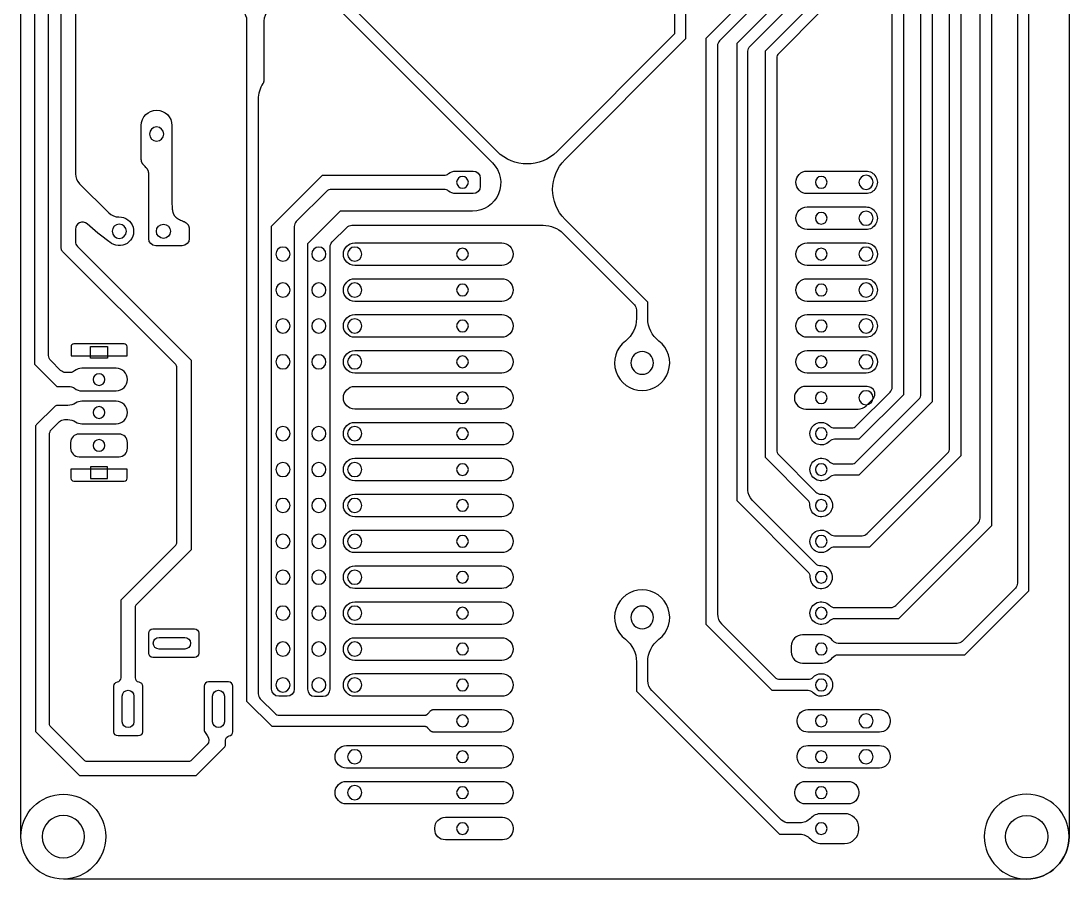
# Model space of a CAD drawing. Extents: x -695.8 to -621.6, y 504.5 to 599.5.
# Drawn here: x -695.8 to -621.6, y 504.5 to 565.2 of the extents above; entities that cross this region are included whole.
import ezdxf

# ---------------------------------------------------------------- set-up
doc = ezdxf.new("R2010")
doc.units = 0
for name, color, linetype in [('HOLES', 22, 'CONTINUOUS'), ('MOSFET', 7, 'CONTINUOUS'), ('MOSFET$TRACES', 7, 'CONTINUOUS')]:
    doc.layers.add(name, color=color, linetype=linetype)

msp = doc.modelspace()

# ---------------------------------------------------------------- linework, layer by layer
at = {"layer": 'HOLES'}
for p, q in [((-690.865, 542.171), (-689.665, 542.171)), ((-690.865, 541.341), (-690.865, 542.171)), ((-689.665, 542.171), (-689.665, 541.341)), ((-689.665, 541.341), (-690.865, 541.341)), ((-689.665, 533.671), (-690.865, 533.671)), ((-690.865, 533.671), (-690.865, 532.841)), ((-689.665, 532.841), (-689.665, 533.671)), ((-690.865, 532.841), (-689.665, 532.841)), ((-686.013, 521.598), (-684.2, 521.598)), ((-684.2, 520.771), (-686.013, 520.771)), ((-688.62, 515.628), (-688.62, 517.441)), ((-687.793, 517.441), (-687.793, 515.628)), ((-682.22, 515.628), (-682.22, 517.441)), ((-681.393, 517.441), (-681.393, 515.628))]:
    msp.add_line(p, q, dxfattribs=at)
at = {"layer": 'HOLES', "extrusion": (0, 0, -1)}
for centre, radius in [((686.188, 557.208), 0.5), ((635.963, 553.79), 0.5), ((664.533, 553.79), 0.415), ((639.133, 553.79), 0.415), ((639.133, 551.25), 0.415), ((635.963, 551.25), 0.5), ((688.829, 550.325), 0.5), ((677.243, 548.71), 0.5), ((674.703, 548.71), 0.5), ((672.163, 548.71), 0.5), ((664.533, 548.71), 0.415), ((639.133, 548.71), 0.415), ((635.963, 548.71), 0.5), ((677.243, 546.17), 0.5), ((674.703, 546.17), 0.5), ((672.163, 546.17), 0.5), ((664.533, 546.17), 0.415), ((639.133, 546.17), 0.415), ((635.963, 546.17), 0.5), ((677.243, 543.63), 0.5), ((674.703, 543.63), 0.5), ((672.163, 543.63), 0.5), ((664.533, 543.63), 0.415), ((639.133, 543.63), 0.415), ((635.963, 543.63), 0.5), ((651.815, 541.011), 0.8), ((677.243, 541.09), 0.5), ((674.703, 541.09), 0.5), ((672.163, 541.09), 0.5), ((664.533, 541.09), 0.415), ((639.133, 541.09), 0.415), ((635.963, 541.09), 0.5), ((690.265, 539.836), 0.415), ((664.533, 538.55), 0.415), ((639.133, 538.55), 0.415), ((635.963, 538.55), 0.5), ((690.265, 537.506), 0.415), ((677.243, 536.01), 0.5), ((674.703, 536.01), 0.5), ((672.163, 536.01), 0.5), ((664.533, 536.01), 0.415), ((639.133, 536.01), 0.415), ((690.265, 535.176), 0.415), ((677.243, 533.47), 0.5), ((674.703, 533.47), 0.5), ((672.163, 533.47), 0.5), ((664.533, 533.47), 0.415), ((639.133, 533.47), 0.415), ((677.243, 530.93), 0.5), ((674.703, 530.93), 0.5), ((672.163, 530.93), 0.5), ((664.533, 530.93), 0.415), ((639.133, 530.93), 0.415), ((677.243, 528.39), 0.5), ((674.703, 528.39), 0.5), ((672.163, 528.39), 0.5), ((664.533, 528.39), 0.415), ((639.133, 528.39), 0.415), ((677.243, 525.85), 0.5), ((674.703, 525.85), 0.5), ((672.163, 525.85), 0.5), ((664.533, 525.85), 0.415), ((639.133, 525.85), 0.415), ((677.243, 523.31), 0.5), ((674.703, 523.31), 0.5), ((672.163, 523.31), 0.5), ((664.533, 523.31), 0.415), ((651.815, 523.011), 0.8), ((639.133, 523.31), 0.415), ((677.243, 520.77), 0.5), ((674.703, 520.77), 0.5), ((672.163, 520.77), 0.5), ((664.533, 520.77), 0.415), ((639.133, 520.77), 0.415), ((677.243, 518.23), 0.5), ((674.703, 518.23), 0.5), ((672.163, 518.23), 0.5), ((664.533, 518.23), 0.415), ((639.133, 518.23), 0.415), ((664.533, 515.69), 0.415), ((639.133, 515.69), 0.415), ((635.963, 515.69), 0.5), ((672.163, 513.15), 0.5), ((664.533, 513.15), 0.415), ((639.133, 513.15), 0.415), ((635.963, 513.15), 0.5), ((672.163, 510.61), 0.5), ((664.533, 510.61), 0.415), ((639.133, 510.61), 0.415), ((692.791, 507.5), 1.5), ((664.533, 508.07), 0.415), ((639.133, 508.07), 0.415)]:
    msp.add_circle(centre, radius, dxfattribs=at)
at = {"layer": 'HOLES'}
for centre, radius in [((-685.702, 550.325), 0.5), ((-624.591, 507.5), 1.5)]:
    msp.add_circle(centre, radius, dxfattribs=at)
at = {"layer": 'HOLES', "extrusion": (0, 0, -1)}
for centre, start, end in [((686.013, 521.184), 270, 90), ((684.2, 521.184), 90, 270), ((688.207, 517.441), 0, 180), ((681.807, 517.441), 0, 180), ((688.207, 515.628), 180, 0), ((681.807, 515.628), 180, 0)]:
    msp.add_arc(centre, 0.414, start, end, dxfattribs=at)
at = {"layer": 'MOSFET'}
for p, q in [((-695.791, 507.5), (-695.791, 596.5)), ((-621.591, 596.5), (-621.591, 507.5)), ((-624.591, 504.5), (-692.791, 504.5))]:
    msp.add_line(p, q, dxfattribs=at)
msp.add_circle((-692.791, 507.5), 3, dxfattribs=at)
at = {"layer": 'MOSFET', "extrusion": (0, 0, -1)}
msp.add_circle((624.591, 507.5), 3, dxfattribs=at)
for centre, start, end in [((692.791, 507.5), 270, 0), ((624.591, 507.5), 180, 270)]:
    msp.add_arc(centre, 3, start, end, dxfattribs=at)
at = {"layer": 'MOSFET$TRACES'}
for p, q in [((-624.444, 524.897), (-624.444, 590.104)), ((-625.244, 589.565), (-625.244, 525.435)), ((-694.831, 586.378), (-694.831, 540.914)), ((-693.831, 541.537), (-693.831, 585.755)), ((-692.934, 549.115), (-692.934, 584.481)), ((-691.934, 583.858), (-691.934, 554.402)), ((-627.889, 530.033), (-627.889, 581.738)), ((-627.089, 582.277), (-627.089, 529.494)), ((-629.248, 578.848), (-629.248, 534.447)), ((-630.048, 534.986), (-630.048, 578.309)), ((-631.28, 576.943), (-631.28, 538.257)), ((-632.08, 538.796), (-632.08, 576.404)), ((-662.082, 555.968), (-678.334, 572.22)), ((-647.28, 563.989), (-639.299, 571.97)), ((-633.312, 571.355), (-633.312, 538.765)), ((-677.865, 570.62), (-662.409, 555.164)), ((-639.114, 571.024), (-646.334, 563.804)), ((-634.112, 539.304), (-634.112, 570.816)), ((-639.299, 569.43), (-645.121, 563.608)), ((-648.719, 563.957), (-648.719, 568.43)), ((-644.175, 563.423), (-639.114, 568.484)), ((-649.519, 567.522), (-649.519, 564.288)), ((-643.089, 563.1), (-639.299, 566.89)), ((-639.114, 565.944), (-642.143, 562.915)), ((-679.792, 517.07), (-679.792, 565.206)), ((-678.592, 565.206), (-678.592, 561)), ((-649.519, 564.288), (-657.839, 555.968)), ((-657.274, 555.403), (-648.719, 563.957)), ((-647.28, 522.509), (-647.28, 563.989)), ((-646.48, 563.45), (-646.48, 523.255)), ((-645.121, 563.608), (-645.121, 531.272)), ((-644.321, 532.018), (-644.321, 563.069)), ((-643.089, 534.32), (-643.089, 563.1)), ((-642.289, 562.561), (-642.289, 534.859)), ((-678.992, 559.673), (-678.992, 517.608)), ((-687.272, 555.484), (-687.272, 557.814)), ((-685.105, 557.814), (-685.105, 552.6)), ((-687.272, 555.443), (-687.272, 555.484)), ((-687.271, 555.403), (-687.272, 555.443)), ((-687.27, 555.383), (-687.271, 555.403)), ((-687.268, 555.363), (-687.27, 555.383)), ((-687.266, 555.343), (-687.268, 555.363)), ((-687.264, 555.324), (-687.266, 555.343)), ((-687.26, 555.304), (-687.264, 555.324)), ((-687.258, 555.294), (-687.26, 555.304)), ((-687.256, 555.285), (-687.258, 555.294)), ((-687.254, 555.275), (-687.256, 555.285)), ((-687.252, 555.266), (-687.254, 555.275)), ((-687.249, 555.257), (-687.252, 555.266)), ((-687.246, 555.247), (-687.249, 555.257)), ((-687.243, 555.238), (-687.246, 555.247)), ((-687.24, 555.229), (-687.243, 555.238)), ((-687.237, 555.22), (-687.24, 555.229)), ((-687.233, 555.21), (-687.237, 555.22)), ((-687.23, 555.201), (-687.233, 555.21)), ((-687.226, 555.192), (-687.23, 555.201)), ((-687.222, 555.183), (-687.226, 555.192)), ((-687.217, 555.175), (-687.222, 555.183)), ((-687.213, 555.166), (-687.217, 555.175)), ((-687.208, 555.157), (-687.213, 555.166)), ((-687.204, 555.148), (-687.208, 555.157)), ((-687.199, 555.14), (-687.204, 555.148)), ((-687.188, 555.122), (-687.199, 555.14)), ((-687.177, 555.106), (-687.188, 555.122)), ((-687.165, 555.089), (-687.177, 555.106)), ((-687.153, 555.072), (-687.165, 555.089)), ((-687.14, 555.056), (-687.153, 555.072)), ((-687.127, 555.04), (-687.14, 555.056)), ((-687.113, 555.023), (-687.127, 555.04)), ((-687.099, 555.008), (-687.113, 555.023)), ((-687.07, 554.976), (-687.099, 555.008)), ((-687.008, 554.913), (-687.07, 554.976)), ((-686.947, 554.851), (-687.008, 554.913)), ((-686.918, 554.819), (-686.947, 554.851)), ((-686.904, 554.803), (-686.918, 554.819)), ((-686.89, 554.787), (-686.904, 554.803)), ((-686.877, 554.771), (-686.89, 554.787)), ((-686.864, 554.755), (-686.877, 554.771)), ((-686.851, 554.738), (-686.864, 554.755)), ((-686.84, 554.721), (-686.851, 554.738)), ((-686.829, 554.704), (-686.84, 554.721)), ((-686.818, 554.687), (-686.829, 554.704)), ((-686.813, 554.678), (-686.818, 554.687)), ((-686.808, 554.67), (-686.813, 554.678)), ((-686.804, 554.661), (-686.808, 554.67)), ((-686.799, 554.652), (-686.804, 554.661)), ((-686.795, 554.643), (-686.799, 554.652)), ((-686.791, 554.634), (-686.795, 554.643)), ((-686.787, 554.625), (-686.791, 554.634)), ((-686.783, 554.616), (-686.787, 554.625)), ((-686.78, 554.607), (-686.783, 554.616)), ((-686.777, 554.598), (-686.78, 554.607)), ((-686.773, 554.589), (-686.777, 554.598)), ((-686.77, 554.58), (-686.773, 554.589)), ((-686.768, 554.57), (-686.77, 554.58)), ((-686.765, 554.561), (-686.768, 554.57)), ((-686.763, 554.551), (-686.765, 554.561)), ((-686.76, 554.542), (-686.763, 554.551)), ((-686.758, 554.532), (-686.76, 554.542)), ((-686.757, 554.523), (-686.758, 554.532)), ((-686.753, 554.503), (-686.757, 554.523)), ((-686.751, 554.484), (-686.753, 554.503)), ((-686.749, 554.464), (-686.751, 554.484)), ((-686.75, 549.809), (-686.745, 554.343)), ((-686.747, 554.444), (-686.749, 554.464)), ((-686.746, 554.424), (-686.747, 554.444)), ((-686.745, 554.383), (-686.746, 554.424)), ((-686.745, 554.343), (-686.745, 554.383)), ((-678.043, 550.681), (-674.435, 554.29)), ((-674.435, 554.29), (-665.846, 554.29)), ((-665.016, 554.59), (-663.771, 554.59)), ((-640.133, 554.59), (-635.963, 554.59)), ((-691.641, 553.695), (-689.579, 551.633)), ((-663.271, 554.09), (-663.271, 553.49)), ((-674.167, 553.144), (-676.297, 551.014)), ((-665.846, 553.29), (-673.813, 553.29)), ((-663.771, 552.99), (-665.016, 552.99)), ((-635.963, 552.99), (-640.133, 552.99)), ((-685.105, 552.6), (-685.102, 552.248)), ((-685.102, 552.248), (-685.096, 552.093)), ((-685.096, 552.093), (-685.091, 552.021)), ((-640.133, 552.05), (-635.963, 552.05)), ((-685.091, 552.021), (-685.085, 551.953)), ((-685.085, 551.953), (-685.077, 551.888)), ((-685.077, 551.888), (-685.068, 551.827)), ((-685.068, 551.827), (-685.063, 551.797)), ((-685.063, 551.797), (-685.057, 551.768)), ((-685.057, 551.768), (-685.051, 551.741)), ((-685.051, 551.741), (-685.045, 551.714)), ((-685.045, 551.714), (-685.038, 551.687)), ((-685.038, 551.687), (-685.031, 551.662)), ((-685.031, 551.662), (-685.023, 551.637)), ((-685.023, 551.637), (-685.015, 551.613)), ((-685.015, 551.613), (-685.006, 551.59)), ((-685.006, 551.59), (-684.997, 551.567)), ((-684.997, 551.567), (-684.988, 551.546)), ((-684.988, 551.546), (-684.978, 551.525)), ((-684.978, 551.525), (-684.967, 551.504)), ((-684.967, 551.504), (-684.957, 551.484)), ((-684.957, 551.484), (-684.945, 551.465)), ((-684.945, 551.465), (-684.934, 551.447)), ((-684.934, 551.447), (-684.922, 551.429)), ((-684.922, 551.429), (-684.91, 551.412)), ((-684.91, 551.412), (-684.897, 551.395)), ((-684.897, 551.395), (-684.884, 551.379)), ((-684.884, 551.379), (-684.87, 551.364)), ((-684.87, 551.364), (-684.857, 551.349)), ((-684.857, 551.349), (-684.842, 551.334)), ((-684.842, 551.334), (-684.828, 551.32)), ((-684.828, 551.32), (-684.813, 551.307)), ((-684.813, 551.307), (-684.798, 551.294)), ((-673.201, 551.75), (-675.503, 549.447)), ((-663.824, 551.75), (-673.201, 551.75)), ((-684.798, 551.294), (-684.783, 551.281)), ((-684.783, 551.281), (-684.767, 551.269)), ((-684.767, 551.269), (-684.751, 551.258)), ((-684.751, 551.258), (-684.735, 551.246)), ((-684.735, 551.246), (-684.719, 551.235)), ((-684.719, 551.235), (-684.702, 551.225)), ((-684.702, 551.225), (-684.685, 551.215)), ((-684.685, 551.215), (-684.668, 551.205)), ((-684.668, 551.205), (-684.634, 551.186)), ((-684.634, 551.186), (-684.598, 551.168)), ((-684.598, 551.168), (-684.563, 551.151)), ((-684.563, 551.151), (-684.491, 551.119)), ((-684.491, 551.119), (-684.349, 551.059)), ((-684.349, 551.059), (-684.281, 551.029)), ((-684.281, 551.029), (-684.248, 551.013)), ((-684.248, 551.013), (-684.215, 550.997)), ((-684.215, 550.997), (-684.184, 550.981)), ((-684.184, 550.981), (-684.169, 550.972)), ((-684.169, 550.972), (-684.155, 550.964)), ((-684.155, 550.964), (-684.14, 550.955)), ((-684.14, 550.955), (-684.126, 550.946)), ((-684.126, 550.946), (-684.112, 550.936)), ((-684.112, 550.936), (-684.099, 550.927)), ((-684.099, 550.927), (-684.086, 550.917)), ((-684.086, 550.917), (-684.073, 550.907)), ((-684.073, 550.907), (-684.061, 550.897)), ((-684.061, 550.897), (-684.049, 550.886)), ((-684.049, 550.886), (-684.037, 550.876)), ((-684.037, 550.876), (-684.026, 550.865)), ((-684.026, 550.865), (-684.015, 550.853)), ((-684.015, 550.853), (-684.005, 550.842)), ((-684.005, 550.842), (-683.995, 550.83)), ((-683.995, 550.83), (-683.985, 550.817)), ((-683.985, 550.817), (-683.976, 550.805)), ((-683.976, 550.805), (-683.968, 550.792)), ((-683.968, 550.792), (-683.96, 550.779)), ((-683.96, 550.779), (-683.952, 550.766)), ((-683.952, 550.766), (-683.945, 550.752)), ((-683.945, 550.752), (-683.938, 550.738)), ((-683.938, 550.738), (-683.931, 550.723)), ((-683.931, 550.723), (-683.925, 550.709)), ((-683.925, 550.709), (-683.92, 550.694)), ((-683.92, 550.694), (-683.914, 550.679)), ((-683.914, 550.679), (-683.91, 550.663)), ((-683.91, 550.663), (-683.905, 550.647)), ((-683.905, 550.647), (-683.901, 550.631)), ((-683.901, 550.631), (-683.898, 550.615)), ((-683.898, 550.615), (-683.894, 550.598)), ((-683.894, 550.598), (-683.891, 550.581)), ((-683.891, 550.581), (-683.889, 550.564)), ((-678.043, 517.93), (-678.043, 550.681)), ((-676.443, 550.66), (-676.443, 517.93)), ((-673.757, 549.572), (-672.726, 550.604)), ((-672.372, 550.75), (-658.824, 550.75)), ((-651.414, 545.301), (-657.274, 551.16)), ((-691.934, 550.473), (-691.934, 549.612)), ((-683.889, 550.564), (-683.887, 550.547)), ((-683.887, 550.547), (-683.885, 550.529)), ((-683.885, 550.529), (-683.883, 550.511)), ((-683.883, 550.511), (-683.881, 550.475)), ((-683.881, 550.475), (-683.879, 550.438)), ((-683.879, 550.438), (-683.878, 550.401)), ((-683.878, 550.401), (-683.878, 550.325)), ((-683.878, 550.325), (-683.878, 549.809)), ((-657.409, 550.164), (-652.363, 545.118)), ((-635.963, 550.45), (-640.133, 550.45)), ((-691.787, 549.258), (-683.75, 541.22)), ((-684.378, 549.309), (-686.25, 549.309)), ((-675.503, 549.447), (-675.503, 517.93)), ((-673.903, 517.93), (-673.903, 549.219)), ((-672.163, 549.51), (-665.46, 549.51)), ((-665.46, 549.51), (-661.756, 549.51)), ((-640.133, 549.51), (-635.963, 549.51)), ((-684.837, 540.894), (-692.846, 548.902)), ((-665.46, 547.91), (-672.163, 547.91)), ((-661.756, 547.91), (-665.46, 547.91)), ((-635.963, 547.91), (-640.133, 547.91)), ((-672.163, 546.97), (-665.46, 546.97)), ((-665.46, 546.97), (-661.756, 546.97)), ((-640.133, 546.97), (-635.963, 546.97)), ((-665.46, 545.37), (-672.163, 545.37)), ((-661.756, 545.37), (-665.46, 545.37)), ((-635.963, 545.37), (-640.133, 545.37)), ((-652.216, 544.764), (-652.216, 544.148)), ((-651.414, 544.148), (-651.414, 545.301)), ((-672.163, 544.43), (-665.46, 544.43)), ((-665.46, 544.43), (-661.756, 544.43)), ((-640.133, 544.43), (-635.963, 544.43)), ((-665.46, 542.83), (-672.163, 542.83)), ((-661.756, 542.83), (-665.46, 542.83)), ((-635.963, 542.83), (-640.133, 542.83)), ((-692.247, 542.162), (-692.247, 541.506)), ((-688.483, 542.362), (-692.046, 542.362)), ((-688.282, 541.506), (-688.282, 542.162)), ((-672.163, 541.89), (-665.46, 541.89)), ((-665.46, 541.89), (-661.756, 541.89)), ((-640.133, 541.89), (-635.963, 541.89)), ((-692.984, 540.483), (-693.685, 541.183)), ((-692.247, 541.506), (-688.282, 541.506)), ((-683.75, 541.22), (-683.75, 527.793)), ((-694.831, 540.914), (-693.254, 539.336)), ((-692.31, 540.336), (-692.631, 540.336)), ((-689.047, 540.635), (-691.482, 540.635)), ((-684.75, 528.331), (-684.75, 540.682)), ((-665.46, 540.29), (-672.163, 540.29)), ((-661.756, 540.29), (-665.46, 540.29)), ((-635.963, 540.29), (-640.133, 540.29)), ((-693.254, 539.336), (-692.31, 539.336)), ((-691.482, 539.038), (-689.047, 539.038)), ((-672.163, 539.35), (-665.46, 539.35)), ((-665.46, 539.35), (-661.756, 539.35)), ((-635.963, 539.35), (-640.232, 539.35)), ((-636.653, 536.556), (-634.259, 538.95)), ((-633.312, 538.765), (-636.468, 535.61)), ((-692.474, 538.006), (-693.213, 538.006)), ((-689.047, 538.305), (-691.482, 538.305)), ((-636.653, 534.016), (-632.227, 538.442)), ((-631.28, 538.257), (-636.468, 533.07)), ((-635.96, 537.987), (-635.445, 538.507)), ((-693.425, 537.918), (-694.686, 536.658)), ((-665.46, 537.75), (-672.163, 537.75)), ((-661.756, 537.75), (-665.46, 537.75)), ((-640.232, 537.75), (-636.529, 537.75)), ((-693.627, 536.301), (-693.068, 536.86)), ((-692.714, 537.006), (-692.474, 537.006)), ((-691.482, 536.708), (-689.047, 536.708)), ((-672.163, 536.81), (-665.46, 536.81)), ((-665.46, 536.81), (-661.756, 536.81)), ((-694.773, 536.446), (-694.773, 514.94)), ((-693.773, 515.478), (-693.773, 535.947)), ((-688.849, 535.975), (-691.68, 535.975)), ((-638.195, 536.41), (-637.006, 536.41)), ((-692.28, 535.375), (-692.28, 534.978)), ((-688.249, 534.978), (-688.249, 535.375)), ((-665.46, 535.21), (-672.163, 535.21)), ((-661.756, 535.21), (-665.46, 535.21)), ((-636.468, 535.61), (-638.195, 535.61)), ((-691.68, 534.378), (-688.849, 534.378)), ((-672.163, 534.27), (-665.46, 534.27)), ((-665.46, 534.27), (-661.756, 534.27)), ((-640.08, 531.311), (-643.089, 534.32)), ((-642.143, 534.505), (-639.514, 531.876)), ((-635.891, 528.936), (-630.195, 534.632)), ((-629.248, 534.447), (-635.706, 527.99)), ((-688.271, 533.506), (-692.258, 533.506)), ((-692.258, 533.506), (-692.258, 532.85)), ((-688.271, 532.85), (-688.271, 533.506)), ((-638.195, 533.87), (-637.006, 533.87)), ((-636.468, 533.07), (-638.195, 533.07)), ((-692.056, 532.65), (-688.473, 532.65)), ((-665.46, 532.67), (-672.163, 532.67)), ((-661.756, 532.67), (-665.46, 532.67)), ((-672.163, 531.73), (-665.46, 531.73)), ((-665.46, 531.73), (-661.756, 531.73)), ((-645.121, 531.272), (-640.08, 526.23)), ((-639.514, 526.796), (-644.029, 531.311)), ((-665.46, 530.13), (-672.163, 530.13)), ((-661.756, 530.13), (-665.46, 530.13)), ((-672.163, 529.19), (-665.46, 529.19)), ((-665.46, 529.19), (-661.756, 529.19)), ((-633.859, 523.856), (-628.036, 529.679)), ((-627.089, 529.494), (-633.674, 522.91)), ((-638.195, 528.79), (-636.244, 528.79)), ((-688.707, 524.25), (-684.837, 528.119)), ((-683.75, 527.793), (-687.619, 523.924)), ((-665.46, 527.59), (-672.163, 527.59)), ((-661.756, 527.59), (-665.46, 527.59)), ((-635.706, 527.99), (-638.195, 527.99)), ((-672.163, 526.65), (-665.46, 526.65)), ((-665.46, 526.65), (-661.756, 526.65)), ((-665.46, 525.05), (-672.163, 525.05)), ((-661.756, 525.05), (-665.46, 525.05)), ((-625.39, 525.082), (-629.155, 521.316)), ((-628.97, 520.37), (-624.444, 524.897)), ((-688.707, 518.738), (-688.707, 524.25)), ((-672.163, 524.11), (-665.46, 524.11)), ((-665.46, 524.11), (-661.756, 524.11)), ((-687.707, 523.711), (-687.707, 518.745)), ((-638.195, 523.71), (-634.212, 523.71)), ((-665.46, 522.51), (-672.163, 522.51)), ((-661.756, 522.51), (-665.46, 522.51)), ((-642.601, 517.83), (-647.28, 522.509)), ((-646.188, 522.548), (-642.416, 518.776)), ((-633.674, 522.91), (-638.195, 522.91)), ((-686.749, 520.472), (-686.749, 521.896)), ((-686.449, 522.196), (-683.496, 522.196)), ((-683.196, 521.896), (-683.196, 520.472)), ((-639.164, 521.77), (-640.463, 521.77)), ((-672.163, 521.57), (-665.46, 521.57)), ((-665.46, 521.57), (-661.756, 521.57)), ((-641.263, 520.97), (-641.263, 520.57)), ((-629.509, 521.17), (-637.933, 521.17)), ((-683.496, 520.172), (-686.449, 520.172)), ((-637.933, 520.37), (-628.97, 520.37)), ((-665.46, 519.97), (-672.163, 519.97)), ((-661.756, 519.97), (-665.46, 519.97)), ((-652.216, 519.873), (-652.216, 517.793)), ((-651.414, 518.537), (-651.414, 519.873)), ((-640.463, 519.77), (-639.164, 519.77)), ((-672.163, 519.03), (-665.46, 519.03)), ((-665.46, 519.03), (-661.756, 519.03)), ((-689.219, 514.923), (-689.219, 518.145)), ((-687.195, 518.151), (-687.195, 514.923)), ((-682.819, 518.145), (-682.819, 515.104)), ((-681.095, 518.445), (-682.519, 518.445)), ((-680.795, 514.917), (-680.795, 518.145)), ((-642.063, 518.63), (-640.071, 518.63)), ((-678.846, 517.255), (-677.828, 516.236)), ((-676.943, 517.43), (-677.543, 517.43)), ((-675.003, 517.43), (-674.403, 517.43)), ((-665.46, 517.43), (-672.163, 517.43)), ((-661.756, 517.43), (-665.46, 517.43)), ((-652.216, 517.793), (-642.093, 507.67)), ((-642.039, 508.747), (-651.122, 517.83)), ((-640.071, 517.83), (-642.601, 517.83)), ((-678.013, 515.29), (-679.792, 517.07)), ((-666.765, 516.43), (-666.759, 516.434)), ((-666.759, 516.434), (-666.754, 516.438)), ((-666.754, 516.438), (-666.748, 516.442)), ((-666.748, 516.442), (-666.743, 516.445)), ((-666.743, 516.445), (-666.737, 516.449)), ((-666.737, 516.449), (-666.731, 516.452)), ((-666.731, 516.452), (-666.726, 516.455)), ((-666.726, 516.455), (-666.72, 516.458)), ((-666.72, 516.458), (-666.714, 516.461)), ((-666.714, 516.461), (-666.708, 516.463)), ((-666.708, 516.463), (-666.702, 516.466)), ((-666.702, 516.466), (-666.696, 516.468)), ((-666.696, 516.468), (-666.69, 516.47)), ((-666.69, 516.47), (-666.684, 516.473)), ((-666.684, 516.473), (-666.678, 516.475)), ((-666.678, 516.475), (-666.672, 516.476)), ((-666.672, 516.476), (-666.666, 516.478)), ((-666.666, 516.478), (-666.659, 516.48)), ((-666.659, 516.48), (-666.653, 516.481)), ((-666.653, 516.481), (-666.647, 516.482)), ((-666.647, 516.482), (-666.64, 516.484)), ((-666.64, 516.484), (-666.634, 516.485)), ((-666.634, 516.485), (-666.627, 516.486)), ((-666.627, 516.486), (-666.614, 516.487)), ((-666.614, 516.487), (-666.601, 516.488)), ((-666.601, 516.488), (-666.588, 516.489)), ((-666.588, 516.489), (-666.574, 516.49)), ((-666.574, 516.49), (-666.561, 516.49)), ((-666.561, 516.49), (-666.533, 516.49)), ((-666.533, 516.49), (-661.756, 516.49)), ((-640.081, 516.49), (-635.016, 516.49)), ((-677.474, 516.09), (-667.266, 516.09)), ((-667.266, 516.09), (-667.238, 516.09)), ((-667.238, 516.09), (-667.225, 516.09)), ((-667.225, 516.09), (-667.211, 516.091)), ((-667.211, 516.091), (-667.198, 516.092)), ((-667.198, 516.092), (-667.185, 516.093)), ((-667.185, 516.093), (-667.172, 516.094)), ((-667.172, 516.094), (-667.165, 516.095)), ((-667.165, 516.095), (-667.159, 516.096)), ((-667.159, 516.096), (-667.153, 516.098)), ((-667.153, 516.098), (-667.146, 516.099)), ((-667.146, 516.099), (-667.14, 516.1)), ((-667.14, 516.1), (-667.134, 516.102)), ((-667.134, 516.102), (-667.127, 516.104)), ((-667.127, 516.104), (-667.121, 516.105)), ((-667.121, 516.105), (-667.115, 516.107)), ((-667.115, 516.107), (-667.109, 516.109)), ((-667.109, 516.109), (-667.103, 516.112)), ((-667.103, 516.112), (-667.097, 516.114)), ((-667.097, 516.114), (-667.091, 516.117)), ((-667.091, 516.117), (-667.085, 516.119)), ((-667.085, 516.119), (-667.079, 516.122)), ((-667.079, 516.122), (-667.074, 516.125)), ((-667.074, 516.125), (-667.068, 516.128)), ((-667.068, 516.128), (-667.062, 516.131)), ((-667.062, 516.131), (-667.057, 516.135)), ((-667.057, 516.135), (-667.051, 516.138)), ((-667.051, 516.138), (-667.045, 516.142)), ((-667.045, 516.142), (-667.04, 516.146)), ((-667.04, 516.146), (-667.034, 516.15)), ((-667.034, 516.15), (-667.029, 516.154)), ((-667.029, 516.154), (-667.024, 516.158)), ((-667.024, 516.158), (-667.018, 516.162)), ((-667.018, 516.162), (-667.008, 516.171)), ((-667.008, 516.171), (-666.997, 516.18)), ((-666.997, 516.18), (-666.987, 516.19)), ((-666.987, 516.19), (-666.977, 516.2)), ((-666.977, 516.2), (-666.967, 516.211)), ((-666.967, 516.211), (-666.957, 516.221)), ((-666.957, 516.221), (-666.938, 516.244)), ((-666.938, 516.244), (-666.9, 516.29)), ((-666.9, 516.29), (-666.861, 516.336)), ((-666.861, 516.336), (-666.842, 516.359)), ((-666.842, 516.359), (-666.832, 516.369)), ((-666.832, 516.369), (-666.822, 516.38)), ((-666.822, 516.38), (-666.812, 516.39)), ((-666.812, 516.39), (-666.802, 516.4)), ((-666.802, 516.4), (-666.791, 516.409)), ((-666.791, 516.409), (-666.781, 516.418)), ((-666.781, 516.418), (-666.775, 516.422)), ((-666.775, 516.422), (-666.77, 516.426)), ((-666.77, 516.426), (-666.765, 516.43)), ((-640.831, 515.64), (-640.831, 515.74)), ((-634.266, 515.74), (-634.266, 515.64)), ((-691.322, 512.903), (-693.685, 515.266)), ((-667.266, 515.29), (-678.013, 515.29)), ((-667.238, 515.29), (-667.266, 515.29)), ((-667.225, 515.29), (-667.238, 515.29)), ((-667.211, 515.289), (-667.225, 515.29)), ((-667.198, 515.288), (-667.211, 515.289)), ((-667.185, 515.287), (-667.198, 515.288)), ((-667.172, 515.286), (-667.185, 515.287)), ((-667.165, 515.285), (-667.172, 515.286)), ((-667.159, 515.284), (-667.165, 515.285)), ((-667.153, 515.282), (-667.159, 515.284)), ((-667.146, 515.281), (-667.153, 515.282)), ((-667.14, 515.28), (-667.146, 515.281)), ((-667.134, 515.278), (-667.14, 515.28)), ((-667.127, 515.276), (-667.134, 515.278)), ((-667.121, 515.275), (-667.127, 515.276)), ((-667.115, 515.273), (-667.121, 515.275)), ((-667.109, 515.27), (-667.115, 515.273)), ((-667.103, 515.268), (-667.109, 515.27)), ((-667.097, 515.266), (-667.103, 515.268)), ((-667.091, 515.263), (-667.097, 515.266)), ((-667.085, 515.261), (-667.091, 515.263)), ((-667.079, 515.258), (-667.085, 515.261)), ((-667.074, 515.255), (-667.079, 515.258)), ((-667.068, 515.252), (-667.074, 515.255)), ((-667.062, 515.249), (-667.068, 515.252)), ((-667.057, 515.245), (-667.062, 515.249)), ((-667.051, 515.242), (-667.057, 515.245)), ((-667.045, 515.238), (-667.051, 515.242)), ((-667.04, 515.234), (-667.045, 515.238)), ((-667.034, 515.23), (-667.04, 515.234)), ((-667.029, 515.226), (-667.034, 515.23)), ((-667.024, 515.222), (-667.029, 515.226)), ((-667.018, 515.218), (-667.024, 515.222)), ((-667.008, 515.209), (-667.018, 515.218)), ((-666.997, 515.2), (-667.008, 515.209)), ((-666.987, 515.19), (-666.997, 515.2)), ((-666.977, 515.18), (-666.987, 515.19)), ((-666.967, 515.169), (-666.977, 515.18)), ((-666.957, 515.159), (-666.967, 515.169)), ((-666.938, 515.136), (-666.957, 515.159)), ((-666.9, 515.09), (-666.938, 515.136)), ((-666.861, 515.044), (-666.9, 515.09)), ((-666.842, 515.021), (-666.861, 515.044)), ((-666.832, 515.011), (-666.842, 515.021)), ((-666.822, 515), (-666.832, 515.011)), ((-666.812, 514.99), (-666.822, 515)), ((-666.802, 514.98), (-666.812, 514.99)), ((-666.791, 514.971), (-666.802, 514.98)), ((-666.781, 514.962), (-666.791, 514.971)), ((-666.775, 514.958), (-666.781, 514.962)), ((-666.77, 514.954), (-666.775, 514.958)), ((-666.765, 514.95), (-666.77, 514.954)), ((-666.759, 514.946), (-666.765, 514.95)), ((-694.773, 514.94), (-691.648, 511.815)), ((-687.495, 514.623), (-688.919, 514.623)), ((-682.703, 514.785), (-682.598, 514.657)), ((-681.307, 514.017), (-681.307, 514.323)), ((-666.754, 514.942), (-666.759, 514.946)), ((-666.748, 514.938), (-666.754, 514.942)), ((-666.743, 514.935), (-666.748, 514.938)), ((-666.737, 514.931), (-666.743, 514.935)), ((-666.731, 514.928), (-666.737, 514.931)), ((-666.726, 514.925), (-666.731, 514.928)), ((-666.72, 514.922), (-666.726, 514.925)), ((-666.714, 514.919), (-666.72, 514.922)), ((-666.708, 514.917), (-666.714, 514.919)), ((-666.702, 514.914), (-666.708, 514.917)), ((-666.696, 514.912), (-666.702, 514.914)), ((-666.69, 514.909), (-666.696, 514.912)), ((-666.684, 514.907), (-666.69, 514.909)), ((-666.678, 514.905), (-666.684, 514.907)), ((-666.672, 514.904), (-666.678, 514.905)), ((-666.666, 514.902), (-666.672, 514.904)), ((-666.659, 514.9), (-666.666, 514.902)), ((-666.653, 514.899), (-666.659, 514.9)), ((-666.647, 514.898), (-666.653, 514.899)), ((-666.64, 514.896), (-666.647, 514.898)), ((-666.634, 514.895), (-666.64, 514.896)), ((-666.627, 514.894), (-666.634, 514.895)), ((-666.614, 514.893), (-666.627, 514.894)), ((-666.601, 514.892), (-666.614, 514.893)), ((-666.588, 514.891), (-666.601, 514.892)), ((-666.574, 514.89), (-666.588, 514.891)), ((-666.561, 514.89), (-666.574, 514.89)), ((-666.533, 514.89), (-666.561, 514.89)), ((-661.756, 514.89), (-666.533, 514.89)), ((-635.016, 514.89), (-640.081, 514.89)), ((-682.629, 513.984), (-683.711, 512.903)), ((-683.384, 511.815), (-681.395, 513.805)), ((-672.752, 513.95), (-668.855, 513.95)), ((-668.855, 513.95), (-665.46, 513.95)), ((-665.46, 513.95), (-661.756, 513.95)), ((-640.081, 513.95), (-635.016, 513.95)), ((-683.923, 512.815), (-691.11, 512.815)), ((-640.831, 513.1), (-640.831, 513.2)), ((-634.266, 513.2), (-634.266, 513.1)), ((-668.855, 512.35), (-672.752, 512.35)), ((-665.46, 512.35), (-668.855, 512.35)), ((-661.756, 512.35), (-665.46, 512.35)), ((-635.016, 512.35), (-640.081, 512.35)), ((-691.648, 511.815), (-683.384, 511.815)), ((-672.752, 511.41), (-668.855, 511.41)), ((-668.855, 511.41), (-665.46, 511.41)), ((-665.46, 511.41), (-661.756, 511.41)), ((-640.251, 511.41), (-637.226, 511.41)), ((-641.001, 510.56), (-641.001, 510.66)), ((-636.476, 510.66), (-636.476, 510.56)), ((-668.855, 509.81), (-672.752, 509.81)), ((-665.46, 509.81), (-668.855, 509.81)), ((-661.756, 509.81), (-665.46, 509.81)), ((-637.226, 509.81), (-640.251, 509.81)), ((-637.476, 509.123), (-639.133, 509.123)), ((-665.742, 508.87), (-661.706, 508.87)), ((-640.636, 508.47), (-641.455, 508.47)), ((-666.492, 508.02), (-666.492, 508.12)), ((-660.956, 508.12), (-660.956, 508.02)), ((-642.093, 507.67), (-640.636, 507.67)), ((-636.476, 508.017), (-636.476, 508.123)), ((-661.706, 507.27), (-665.742, 507.27)), ((-639.133, 507.017), (-637.476, 507.017))]:
    msp.add_line(p, q, dxfattribs=at)
for centre, radius, start, end in [((-680.792, 565.206), 1, 0, 86.72982), ((-677.592, 565.206), 1, 90, 180), ((-645.98, 563.45), 0.5, 135, 180), ((-641.789, 562.561), 0.5, 135, 180), ((-676.992, 559.673), 2, 146.44269, 180), ((-690.934, 554.402), 1, 180, 225), ((-665.846, 554.79), 0.5, 270, 309.71514), ((-673.813, 552.79), 0.5, 90, 135), ((-665.846, 552.79), 0.5, 50.28486, 90), ((-688.872, 552.34), 1, 225, 271.21924), ((-691.434, 550.473), 0.5, 47.94454, 180), ((-675.943, 550.66), 0.5, 135, 180), ((-691.434, 549.612), 0.5, 180, 225), ((-689.837, 549.193), 0.5, 48.30999, 56.40451), ((-651.815, 541.011), 1.951, 127.42327, 52.57673), ((-692.047, 542.161), 0.201, 89.79044, 179.7889), ((-688.482, 542.161), 0.201, 0.2111, 90.20956), ((-691.482, 539.836), 0.798, 90, 129.62512), ((-689.047, 539.836), 0.798, 270, 90), ((-685.05, 540.682), 0.3, 360, 45), ((-691.482, 539.836), 0.798, 230.37488, 270), ((-640.232, 538.55), 0.8, 90, 180), ((-639.133, 538.55), 0.8, 82.90682, 90), ((-635.963, 538.55), 0.8, 64.47122, 90), ((-635.834, 538.821), 0.5, 321.11458, 64.47122), ((-634.612, 539.304), 0.5, 315, 0), ((-632.58, 538.796), 0.5, 315, 0), ((-693.213, 537.706), 0.3, 90, 135), ((-691.482, 537.506), 0.798, 90, 123.47592), ((-689.047, 537.506), 0.798, 270, 90), ((-640.232, 538.55), 0.8, 180, 270), ((-636.529, 538.55), 0.8, 270, 315.24882), ((-694.473, 536.446), 0.3, 135, 180), ((-691.482, 537.506), 0.798, 236.52408, 270), ((-638.195, 536.91), 0.5, 223.81306, 270), ((-637.006, 536.91), 0.5, 270, 315), ((-691.68, 535.375), 0.6, 90, 180), ((-688.849, 535.375), 0.6, 0, 90), ((-638.195, 535.11), 0.5, 90, 136.18694), ((-630.548, 534.986), 0.5, 315, 0), ((-691.68, 534.978), 0.6, 180, 270), ((-688.849, 534.978), 0.6, 270, 0), ((-641.789, 534.859), 0.5, 180, 225), ((-638.195, 534.37), 0.5, 223.81306, 270), ((-637.006, 534.37), 0.5, 270, 315), ((-692.057, 532.852), 0.201, 180.36864, 270.36396), ((-688.472, 532.852), 0.201, 269.63604, 359.63136), ((-638.195, 532.57), 0.5, 90, 136.18694), ((-640.433, 530.957), 0.5, 358.81306, 45), ((-639.16, 532.23), 0.5, 225, 271.18694), ((-628.389, 530.033), 0.5, 315, 0), ((-685.05, 528.331), 0.3, 315, 0), ((-638.195, 529.29), 0.5, 223.81306, 270), ((-636.244, 529.29), 0.5, 270, 315), ((-638.195, 527.49), 0.5, 90, 136.18694), ((-639.133, 525.85), 0.8, 180, 91.18694), ((-639.133, 525.85), 0.8, 178.81306, 180), ((-651.815, 523.011), 1.951, 307.42327, 232.57673), ((-687.407, 523.711), 0.3, 135, 180), ((-638.195, 524.21), 0.5, 223.81306, 270), ((-634.212, 524.21), 0.5, 270, 315), ((-645.48, 523.255), 1, 180, 225), ((-638.195, 522.41), 0.5, 90, 136.18694), ((-640.463, 520.97), 0.8, 90, 180), ((-639.141, 520.754), 1.016, 37.34279, 91.29312), ((-640.463, 520.57), 0.8, 180, 270), ((-639.14, 520.783), 1.013, 268.6094, 322.75469), ((-689.007, 518.738), 0.3, 278.42628, 0), ((-687.407, 518.745), 0.3, 180, 261.57372), ((-642.063, 519.13), 0.5, 225, 270), ((-640.071, 519.13), 0.5, 270, 316.18694), ((-682.519, 518.145), 0.3, 90, 180), ((-681.095, 518.145), 0.3, 0, 90), ((-675.003, 517.93), 0.5, 180, 270), ((-674.403, 517.93), 0.5, 270, 0), ((-678.492, 517.608), 0.5, 180, 225), ((-640.071, 517.33), 0.5, 43.81306, 90), ((-677.474, 516.59), 0.5, 225, 270), ((-682.319, 515.104), 0.5, 180, 219.70207), ((-681.095, 514.917), 0.3, 278.42628, 360), ((-681.607, 514.017), 0.3, 315.00328, 0), ((-639.133, 508.07), 1.053, 90, 137.01694), ((-637.476, 508.123), 1, 0, 90), ((-637.476, 508.017), 1, 270, 0), ((-639.133, 508.07), 1.053, 222.98306, 270)]:
    msp.add_arc(centre, radius, start, end, dxfattribs=at)
at = {"layer": 'MOSFET$TRACES', "extrusion": (0, 0, -1)}
for centre, radius, start, end in [((643.821, 563.069), 0.5, 0, 45), ((678.992, 561), 0.4, 180, 213.55731), ((686.188, 557.814), 1.084, 360, 90), ((686.188, 557.814), 1.084, 90, 180), ((659.961, 558.09), 3, 225, 315), ((663.824, 553.75), 2, 135, 270), ((655.152, 553.281), 3, 315, 45), ((665.016, 553.79), 0.8, 50.28486, 89.99999), ((663.771, 554.09), 0.5, 90, 180), ((640.133, 553.79), 0.8, 360, 90), ((635.963, 553.79), 0.8, 90, 270.00001), ((640.133, 553.79), 0.8, 270, 0), ((665.016, 553.79), 0.8, 269.99999, 309.71514), ((663.771, 553.49), 0.5, 180, 270), ((640.133, 551.25), 0.8, 360, 90), ((635.963, 551.25), 0.8, 90, 270.00001), ((688.829, 550.325), 1.016, 88.78074, 311.69001), ((681.211, 561.587), 14.6, 304.88167, 312.63065), ((672.372, 550.25), 0.5, 45, 90), ((658.796, 548.816), 1.935, 89.19698, 135.80302), ((640.133, 551.25), 0.8, 270, 0), ((692.634, 549.115), 0.3, 315, 360), ((686.25, 549.809), 0.5, 270, 0), ((684.378, 549.809), 0.5, 180, 270), ((673.403, 549.219), 0.5, 0, 45), ((672.163, 548.71), 0.8, 360, 90), ((661.756, 548.71), 0.8, 90, 180), ((640.133, 548.71), 0.8, 360, 90), ((635.963, 548.71), 0.8, 90, 270), ((672.163, 548.71), 0.8, 270, 360), ((661.756, 548.71), 0.8, 180, 270), ((640.133, 548.71), 0.8, 270, 0), ((672.163, 546.17), 0.8, 360, 90), ((661.756, 546.17), 0.8, 90, 180), ((640.133, 546.17), 0.8, 360, 90), ((635.963, 546.17), 0.8, 90, 270.00001), ((672.163, 546.17), 0.8, 270, 0), ((661.756, 546.17), 0.8, 180, 270), ((640.133, 546.17), 0.8, 270, 0), ((652.716, 544.764), 0.5, 135, 180), ((672.163, 543.63), 0.8, 360, 90), ((661.756, 543.63), 0.8, 90, 180), ((654.216, 544.148), 2, 180, 232.57673), ((649.414, 544.148), 2, 307.42327, 360), ((640.133, 543.63), 0.8, 360, 90), ((635.963, 543.63), 0.8, 90, 270.00001), ((672.163, 543.63), 0.8, 270, 0), ((661.756, 543.63), 0.8, 180, 270), ((640.133, 543.63), 0.8, 270, 0), ((672.163, 541.09), 0.8, 360, 90), ((661.756, 541.09), 0.8, 90, 180), ((640.133, 541.09), 0.8, 360, 90), ((635.963, 541.09), 0.8, 90, 270), ((693.331, 541.537), 0.5, 315, 360), ((672.163, 541.09), 0.8, 270, 0), ((661.756, 541.09), 0.8, 180, 270), ((640.133, 541.09), 0.8, 270, 0), ((692.631, 540.836), 0.5, 270, 315), ((692.31, 540.836), 0.5, 230.37488, 270), ((692.31, 538.836), 0.5, 90, 129.62512), ((672.163, 538.55), 0.8, 360, 90), ((661.756, 538.55), 0.8, 90, 180), ((692.474, 539.006), 1, 236.52408, 270), ((672.163, 538.55), 0.8, 270, 360), ((661.756, 538.55), 0.8, 180, 270), ((692.714, 536.506), 0.5, 45, 90), ((692.474, 536.006), 1, 90, 123.47592), ((672.163, 536.01), 0.8, 360, 90), ((661.756, 536.01), 0.8, 90, 180), ((639.133, 536.01), 0.8, 0, 136.18694), ((693.273, 535.947), 0.5, 0, 45), ((672.163, 536.01), 0.8, 270, 0), ((661.756, 536.01), 0.8, 180, 270), ((639.133, 536.01), 0.8, 223.81306, 0), ((672.163, 533.47), 0.8, 360, 90), ((661.756, 533.47), 0.8, 90, 180), ((639.133, 533.47), 0.8, 223.81306, 136.18694), ((672.163, 533.47), 0.8, 270, 0), ((661.756, 533.47), 0.8, 180, 270), ((643.321, 532.018), 1, 315, 0), ((672.163, 530.93), 0.8, 360, 90), ((661.756, 530.93), 0.8, 90, 180), ((639.133, 530.93), 0.8, 88.81306, 0), ((672.163, 530.93), 0.8, 270, 0), ((661.756, 530.93), 0.8, 180, 270), ((639.133, 530.93), 0.8, 0, 1.18694), ((672.163, 528.39), 0.8, 360, 90), ((661.756, 528.39), 0.8, 90, 180), ((639.133, 528.39), 0.8, 223.81306, 136.18694), ((672.163, 528.39), 0.8, 270, 0), ((661.756, 528.39), 0.8, 180, 270), ((672.163, 525.85), 0.8, 360, 90), ((661.756, 525.85), 0.8, 90, 180), ((640.433, 525.877), 0.5, 135, 181.18694), ((639.16, 527.15), 0.5, 268.81306, 315), ((672.163, 525.85), 0.8, 270, 0), ((661.756, 525.85), 0.8, 180, 270), ((625.744, 525.435), 0.5, 180, 225), ((672.163, 523.31), 0.8, 360, 90), ((661.756, 523.31), 0.8, 90, 180), ((639.133, 523.31), 0.8, 0, 136.18694), ((672.163, 523.31), 0.8, 270, 360), ((661.756, 523.31), 0.8, 180, 270), ((639.133, 523.31), 0.8, 223.81306, 360), ((686.449, 521.896), 0.3, 0, 90), ((683.496, 521.896), 0.3, 90, 180), ((672.163, 520.77), 0.8, 360, 90), ((661.756, 520.77), 0.8, 90, 180), ((654.216, 519.873), 2, 127.42327, 180), ((649.414, 519.873), 2, 0, 52.57673), ((637.933, 521.67), 0.5, 270, 323.1301), ((629.509, 521.67), 0.5, 225, 270), ((686.449, 520.472), 0.3, 270, 360), ((683.496, 520.472), 0.3, 180, 270), ((672.163, 520.77), 0.8, 270, 360), ((661.756, 520.77), 0.8, 180, 270), ((637.937, 519.878), 0.492, 36.41284, 90.45706), ((672.163, 518.23), 0.8, 360, 90), ((661.756, 518.23), 0.8, 90, 180), ((639.133, 518.23), 0.8, 43.81306, 316.18694), ((688.919, 518.145), 0.3, 360, 81.57372), ((687.495, 518.151), 0.3, 98.42628, 180), ((677.543, 517.93), 0.5, 270, 360), ((676.943, 517.93), 0.5, 180, 270), ((672.163, 518.23), 0.8, 270, 0), ((661.756, 518.23), 0.8, 180, 270), ((650.414, 518.537), 1, 315, 0), ((661.756, 515.69), 0.8, 90, 180), ((640.081, 515.74), 0.75, 0, 90), ((635.016, 515.74), 0.75, 90, 180), ((693.473, 515.478), 0.3, 315, 359.98762), ((661.756, 515.69), 0.8, 180, 270), ((640.081, 515.64), 0.75, 270, 0), ((635.016, 515.64), 0.75, 180, 270), ((688.919, 514.923), 0.3, 270, 0), ((687.495, 514.923), 0.3, 180, 270), ((682.983, 514.338), 0.5, 140.29793, 225.00056), ((681.007, 514.323), 0.3, 360, 81.57372), ((672.752, 513.15), 0.8, 360, 90), ((661.756, 513.15), 0.8, 90, 180), ((640.081, 513.2), 0.75, 0, 90), ((635.016, 513.2), 0.75, 90, 180), ((691.11, 513.115), 0.3, 270, 315), ((683.923, 513.115), 0.3, 225.00056, 270), ((672.752, 513.15), 0.8, 270, 360), ((661.756, 513.15), 0.8, 180, 270), ((640.081, 513.1), 0.75, 270, 0), ((635.016, 513.1), 0.75, 180, 270), ((672.752, 510.61), 0.8, 360, 90), ((661.756, 510.61), 0.8, 90, 180), ((640.251, 510.66), 0.75, 0, 90), ((637.226, 510.66), 0.75, 90, 180), ((672.752, 510.61), 0.8, 270, 0), ((661.756, 510.61), 0.8, 180, 270), ((640.251, 510.56), 0.75, 270, 0), ((637.226, 510.56), 0.75, 180, 270), ((665.742, 508.12), 0.75, 0, 90), ((661.706, 508.12), 0.75, 90, 180), ((641.332, 509.455), 1, 284.24342, 315), ((641.455, 508.97), 0.5, 270, 284.24342), ((640.636, 509.47), 1, 222.98306, 270), ((665.742, 508.02), 0.75, 270, 0), ((661.706, 508.02), 0.75, 180, 270), ((640.636, 506.67), 1, 90, 137.01694)]:
    msp.add_arc(centre, radius, start, end, dxfattribs=at)

doc.saveas('drawing.dxf')
